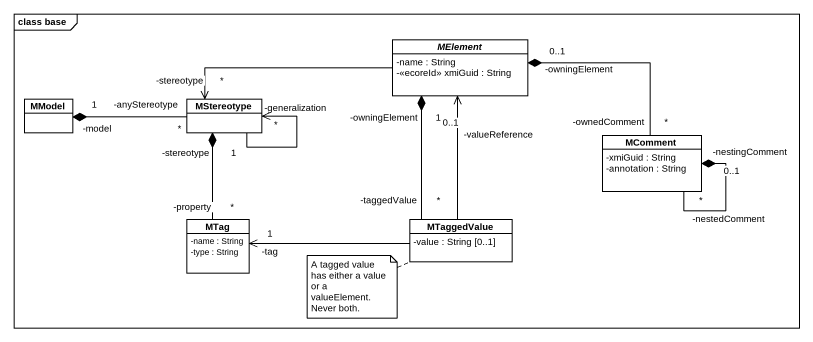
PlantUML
@startuml
mainframe class base
hide circle
hide empty members
skinparam classAttributeIconSize 0
abstract class MElement {
  -name : String
  -<<ecoreId>> xmiGuid : String
}
class MModel
class MStereotype
class MComment {
  -xmiGuid : String
  -annotation : String
}
class MTag {
  -name : String
  -type : String
}
class MTaggedValue {
  -value : String [0..1]
}
MElement -left-> "-stereotype\n*" MStereotype
MElement "-owningElement\n0..1" *-right- "-ownedComment\n*" MComment
MElement "-owningElement\n1" *-- "-taggedValue\n*" MTaggedValue
MModel "-model\n1" *-right- "-anyStereotype\n*" MStereotype
MStereotype --> "-generalization\n*" MStereotype
MStereotype "-stereotype\n1" *-- "-property\n*" MTag
MComment "-nestingComment\n0..1" *-- "-nestedComment\n*" MComment
MTaggedValue -up-> "-valueReference\n0..1" MElement
MTaggedValue -left-> "-tag\n1" MTag
note left of MTaggedValue : A tagged value has either a value or a valueElement. Never both.
@enduml
